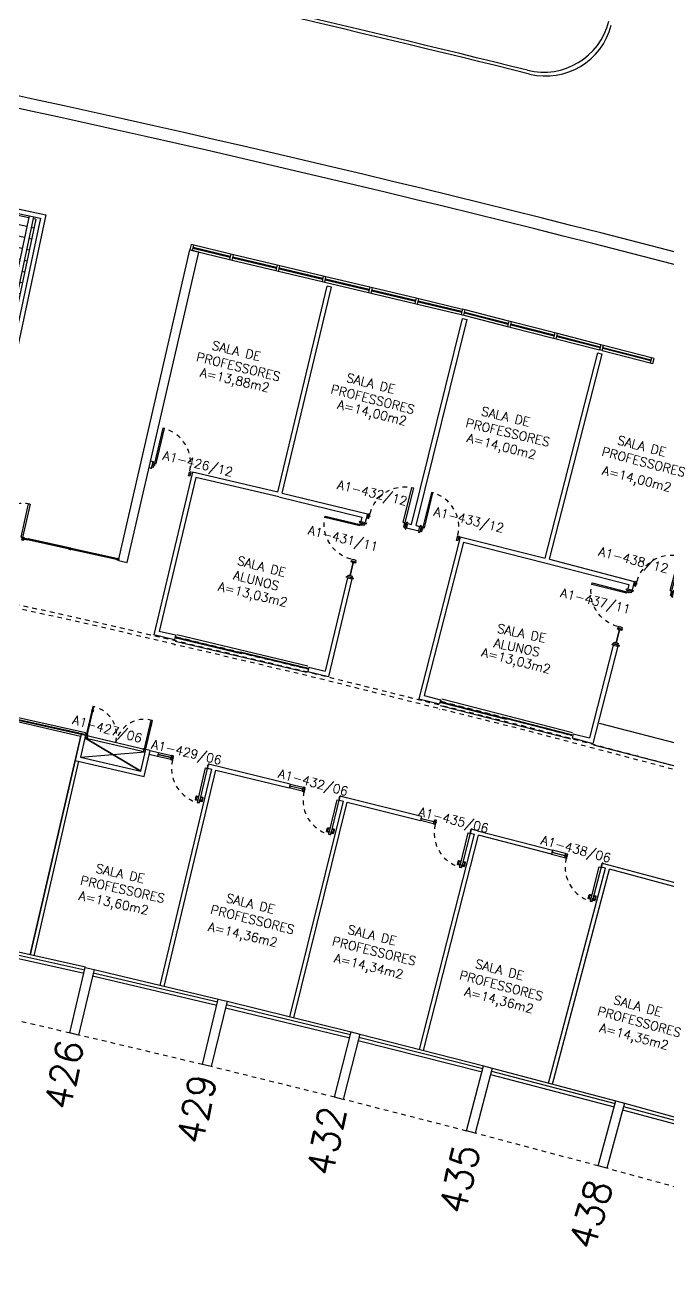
# Model space of a CAD drawing. Extents: x 26 to 324, y 73 to 188.
# Drawn here: x 260.23 to 274.53, y 89.87 to 117.81 of the extents above; entities that cross this region are included whole.
import ezdxf

# ---------------------------------------------------------------- set-up
doc = ezdxf.new("R2010")
doc.units = 0
doc.header["$LTSCALE"] = 0.01
doc.header["$MEASUREMENT"] = 0
doc.linetypes.add('HIDDEN', pattern=[0.375, 0.25, -0.125])
doc.linetypes.add('HIDDEN2', pattern=[0.1875, 0.125, -0.0625])
doc.layers.get('0').update_dxf_attribs({"linetype": 'CONTINUOUS'})
doc.layers.get('DEFPOINTS').update_dxf_attribs({"linetype": 'CONTINUOUS'})
for name, color, linetype in [('AM-FERRAGEM', 1, 'CONTINUOUS'), ('AR-ALV', 2, 'CONTINUOUS'), ('AR-ALV-BXA', 2, 'CONTINUOUS'), ('AR-ALV-VT1', 2, 'CONTINUOUS'), ('AR-COR', 2, 'CONTINUOUS'), ('AR-COR-VT2', 2, 'CONTINUOUS'), ('AR-DIV', 2, 'CONTINUOUS'), ('AR-DIV-VT1', 1, 'CONTINUOUS'), ('AR-ESQ', 2, 'CONTINUOUS'), ('AR-PIS', 1, 'CONTINUOUS'), ('AR-PIS-DSN', 1, 'CONTINUOUS'), ('AR-POR', 1, 'CONTINUOUS'), ('AR-PRJ', 1, 'HIDDEN'), ('AR-PRJ-EDF', 1, 'HIDDEN'), ('AR-SMB', 21, 'CONTINUOUS'), ('AREA', 2, 'CONTINUOUS'), ('BL-ESCADA', 2, 'CONTINUOUS'), ('BL-ESQ-02', 62, 'CONTINUOUS'), ('BL-ESQ-PRJ', 1, 'HIDDEN'), ('BL-POR-01', 2, 'CONTINUOUS'), ('BL-POR-02', 1, 'CONTINUOUS'), ('BL-POR-PRJ', 1, 'HIDDEN'), ('DT-ESQ-01', 71, 'CONTINUOUS'), ('DT-ESQ-CRT', 2, 'CONTINUOUS'), ('DT-ESQ-VT1', 1, 'CONTINUOUS'), ('DT-ESQ-VT2', 2, 'CONTINUOUS'), ('DT-MOB-01', 1, 'CONTINUOUS'), ('ESQ', 1, 'CONTINUOUS'), ('ESTR', 3, 'CONTINUOUS'), ('NOPILAR1', 2, 'CONTINUOUS'), ('PISO', 1, 'CONTINUOUS'), ('PROJ', 1, 'HIDDEN2'), ('TEXTO', 2, 'CONTINUOUS'), ('USO1', 2, 'CONTINUOUS')]:
    doc.layers.add(name, color=color, linetype=linetype)
doc.styles.add('1', font='romans.shx')
doc.styles.add('NOPILAR', font='simplex.shx', dxfattribs={"height": 0.6})
doc.styles.get("Standard").update_dxf_attribs({"font": 'simplex.shx'})
doc.styles.add('UNB-100-1', font='simplex.shx', dxfattribs={"height": 0.2})
doc.dimstyles.new('1-600', dxfattribs={"dimtxt": 1.1, "dimasz": 2.5, "dimexe": 2, "dimexo": 4, "dimgap": 0.2, "dimtad": 1, "dimdec": 0, "dimzin": 4, "dimdsep": 46, "dimlunit": 6, "dimtxsty": '1', "dimblk1": 'NONE', "dimblk2": 'NONE', "dimsah": 1, "dimcen": 0, "dimclrd": 2, "dimclre": 2, "dimclrt": 2, "dimadec": 0, "dimazin": 0, "dimtfac": 1, "dimtdec": 0, "dimtmove": 2, "dimatfit": 3, "dimldrblk": 'NONE', "dimfxl": 0, "dimtolj": 1, "dimtzin": 0, "dimarcsym": 0})

# ---------------------------------------------------------------- blocks, each defined once
blk = doc.blocks.new('ev01-p')
at = {"layer": 'AR-ALV-BXA', "color": 2}
for p, q in [((0, 0.075), (3, 0.075)), ((0, -0.075), (3, -0.075))]:
    blk.add_line(p, q, dxfattribs=at)
at = {"layer": 'BL-ESQ-02'}
for p, q in [((0, 0.021), (0.015, 0.021)), ((3, -0.006), (3, 0.007))]:
    blk.add_line(p, q, dxfattribs=at)
at = {"layer": 'BL-ESQ-02', "color": 2}
for p, q in [((0, 0.007), (0, 0.021)), ((0, 0.007), (0.015, 0.007)), ((0, -0.006), (0, 0.007)), ((0, 0.007), (0.015, 0.007)), ((0, -0.006), (0, 0.007)), ((0.015, 0.007), (0, 0.007)), ((0.014, 0.02), (0.001, 0.02)), ((0.001, 0.02), (0.001, 0.008)), ((0.001, 0.008), (0.014, 0.008)), ((0.014, 0.006), (0.001, 0.006)), ((0.001, 0.006), (0.001, -0.005)), ((0.014, 0.019), (0.014, 0.02)), ((0.015, 0.019), (0.014, 0.019)), ((0.014, 0.008), (0.014, 0.009)), ((0.014, 0.009), (0.015, 0.009)), ((0.014, 0.005), (0.014, 0.006)), ((0.015, 0.005), (0.014, 0.005)), ((0.015, 0.021), (0.015, 0.019)), ((0.015, 0.009), (0.015, 0.007)), ((0.015, 0.007), (0.015, 0.005)), ((3, 0.021), (2.985, 0.021)), ((2.985, 0.021), (2.985, 0.019)), ((2.985, 0.019), (2.986, 0.019)), ((2.986, 0.009), (2.985, 0.009)), ((2.985, 0.009), (2.985, 0.007)), ((3, 0.007), (2.985, 0.007)), ((2.985, 0.007), (3, 0.007)), ((2.986, 0.019), (2.986, 0.02)), ((2.986, 0.02), (2.999, 0.02)), ((2.986, 0.008), (2.986, 0.009)), ((2.999, 0.008), (2.986, 0.008)), ((2.999, 0.02), (2.999, 0.008)), ((3, 0.007), (3, 0.021)), ((0.015, -0.006), (0, -0.006)), ((0.001, -0.005), (0.014, -0.005)), ((0.014, -0.005), (0.014, -0.004)), ((0.014, -0.004), (0.015, -0.004)), ((0.015, -0.004), (0.015, -0.006))]:
    blk.add_line(p, q, dxfattribs=at)
at = {"layer": 'BL-ESQ-02', "color": 1}
for points in [[(1.5, 0.004), (0.005, 0.004), (0.005, -0.004), (1.5, -0.004)], [(1.47, 0.01), (2.995, 0.01), (2.995, 0.018), (1.47, 0.018)]]:
    blk.add_lwpolyline(points, dxfattribs=at)
at = {"layer": 'BL-ESQ-02', "color": 2}
blk.add_lwpolyline([(0.005, -0.164), (0.005, -0.172)], dxfattribs=at)
at = {"layer": 'BL-ESQ-PRJ', "color": 1}
for p, q in [((0, 0.021), (2.985, 0.021)), ((0.015, 0.019), (2.985, 0.019)), ((0.015, 0.009), (2.985, 0.009)), ((0.015, 0.007), (2.985, 0.007))]:
    blk.add_line(p, q, dxfattribs=at)
at = {"layer": 'DT-ESQ-01', "color": 1}
for p, q in [((1.47, 0.018), (1.47, 0.01)), ((1.5, 0.004), (1.5, -0.004))]:
    blk.add_line(p, q, dxfattribs=at)
blk = doc.blocks.new('esc-a-sl')
at = {"layer": 'AR-COR'}
for p, q in [((-2.81, 11.957), (-2.81, 16.2)), ((-2.81, 16.2), (-2.45, 16.2)), ((-2.71, 12.057), (-2.71, 16.1)), ((-2.71, 16.1), (-2.55, 16.1)), ((-2.55, 12.057), (-2.55, 16.1)), ((-2.45, 12.057), (-2.45, 16.2)), ((-0.1, 16.2), (-0.51, 16.2)), ((-0.51, 12.057), (-0.51, 16.2)), ((-0.1, 16.1), (-0.41, 16.1)), ((-0.41, 12.057), (-0.41, 16.1)), ((-0.1, 12.057), (-2.71, 12.057)), ((-0.1, 11.957), (-2.81, 11.957))]:
    blk.add_line(p, q, dxfattribs=at)
at = {"layer": 'AR-PIS-DSN'}
for p, q in [((-2.61, 12.1), (-2.61, 16.05)), ((-2.61, 16.05), (-2.55, 16.05)), ((-2.61, 12.1), (-2.61, 16.05)), ((-2.45, 16.05), (-0.51, 16.05)), ((-0.41, 16.05), (-0.35, 16.05)), ((-0.35, 12.1), (-0.35, 16.05)), ((-2.61, 15.8), (-2.55, 15.8)), ((-2.45, 15.8), (-0.51, 15.8)), ((-2.61, 15.55), (-2.55, 15.55)), ((-2.45, 15.55), (-0.51, 15.55)), ((-0.41, 15.55), (-0.35, 15.55)), ((-2.61, 15.3), (-2.55, 15.3)), ((-2.45, 15.3), (-0.51, 15.3)), ((-0.41, 15.3), (-0.35, 15.3)), ((-2.61, 15.05), (-2.55, 15.05)), ((-2.45, 15.05), (-0.51, 15.05)), ((-0.41, 15.05), (-0.35, 15.05)), ((-2.61, 14.8), (-2.55, 14.8)), ((-2.61, 14.55), (-2.55, 14.55)), ((-2.45, 14.8), (-0.51, 14.8)), ((-2.45, 14.55), (-0.51, 14.55)), ((-0.41, 14.8), (-0.35, 14.8)), ((-0.41, 14.55), (-0.35, 14.55)), ((-2.61, 14.3), (-2.55, 14.3)), ((-2.45, 14.3), (-0.51, 14.3)), ((-0.41, 14.3), (-0.35, 14.3)), ((-2.61, 14.05), (-2.55, 14.05)), ((-2.45, 14.05), (-0.51, 14.05)), ((-0.41, 14.05), (-0.35, 14.05)), ((-2.61, 13.8), (-2.55, 13.8)), ((-2.45, 13.8), (-0.51, 13.8)), ((-0.41, 13.8), (-0.35, 13.8)), ((-2.61, 13.55), (-2.55, 13.55)), ((-2.45, 13.55), (-0.51, 13.55)), ((-0.41, 13.55), (-0.35, 13.55)), ((-2.61, 13.3), (-2.55, 13.3)), ((-2.45, 13.3), (-0.51, 13.3)), ((-0.41, 13.3), (-0.35, 13.3)), ((-2.61, 13.05), (-2.55, 13.05)), ((-2.45, 13.05), (-0.51, 13.05)), ((-0.41, 13.05), (-0.35, 13.05)), ((-2.61, 12.8), (-2.55, 12.8)), ((-2.45, 12.8), (-0.51, 12.8)), ((-0.41, 12.8), (-0.35, 12.8)), ((-2.61, 12.55), (-2.55, 12.55)), ((-2.61, 12.3), (-2.55, 12.3)), ((-2.45, 12.55), (-0.51, 12.55)), ((-2.45, 12.3), (-0.51, 12.3)), ((-0.41, 12.55), (-0.35, 12.55)), ((-0.41, 12.3), (-0.35, 12.3)), ((-2.61, 12.1), (-2.55, 12.1)), ((-2.45, 12.1), (-0.51, 12.1)), ((-0.41, 12.1), (-0.35, 12.1))]:
    blk.add_line(p, q, dxfattribs=at)
blk = doc.blocks.new('pm01-p')
at = {"layer": 'BL-ESQ-02', "color": 2}
for p, q in [((0.01, 0.025), (0.01, 0.125)), ((0.04, 0.125), (0.01, 0.125)), ((0.04, 0.025), (0.01, 0.025)), ((0.04, 0.025), (0.04, 0.125))]:
    blk.add_line(p, q, dxfattribs=at)
for points in [[(0.041, 0.926), (0.041, 0.126), (0.076, 0.126), (0.076, 0.926)], [(0.04, 0.075), (0.04, 0.09), (0.05, 0.09), (0.05, 0.075)], [(0.842, 0.075), (0.842, 0.09), (0.832, 0.09), (0.832, 0.075)], [(0.872, 0.025), (0.842, 0.025), (0.842, 0.125), (0.872, 0.125)]]:
    blk.add_lwpolyline(points, close=True, dxfattribs=at)
at = {"layer": 'BL-ESQ-02', "color": 1}
for points in [[(0, 0.023), (0, 0), (-0.023, 0), (-0.023, 0), (0, 0), (0, 0.023)], [(0, 0.128), (0, 0.15), (-0.023, 0.15), (-0.023, 0.151), (0, 0.151), (0, 0.128)]]:
    blk.add_lwpolyline(points, close=True, dxfattribs=at)
at = {"layer": 'BL-ESQ-02', "color": 2}
blk.add_lwpolyline([(0.01, 0.115), (0, 0.115), (0, 0.035), (0.01, 0.035)], dxfattribs=at)
at = {"layer": 'BL-ESQ-PRJ', "color": 1}
blk.add_arc((0.041, 0.126), 0.801, 1.0013, 87.4949, dxfattribs=at)
at = {"layer": 'DT-ESQ-VT1'}
for points in [[(0.04, 0.125), (0.04, 0.1), (0.041, 0.1), (0.041, 0.125)], [(0.041, 0.126), (0.066, 0.126), (0.066, 0.125), (0.041, 0.125)]]:
    blk.add_lwpolyline(points, close=True, dxfattribs=at)
blk = doc.blocks.new('em01-p')
at = {"layer": 'BL-ESQ-02', "color": 2}
for p, q in [((0.33, 0.003), (0.03, 0.003)), ((0.33, 0.05), (0.33, -0.05)), ((0.36, 0.05), (0.33, 0.05)), ((0.36, 0.05), (0.36, -0.05)), ((0.33, -0.003), (0.03, -0.003)), ((0.36, -0.05), (0.33, -0.05))]:
    blk.add_line(p, q, dxfattribs=at)
for points in [[(0.03, 0.05), (0, 0.05), (0, -0.05), (0.03, -0.05)], [(0.03, 0.003), (0.03, 0.018), (0.04, 0.018), (0.04, 0.003)], [(0.33, 0.003), (0.33, 0.018), (0.32, 0.018), (0.32, 0.003)], [(0.03, -0.003), (0.03, -0.018), (0.04, -0.018), (0.04, -0.003)], [(0.33, -0.003), (0.33, -0.018), (0.32, -0.018), (0.32, -0.003)]]:
    blk.add_lwpolyline(points, close=True, dxfattribs=at)
blk.add_lwpolyline([(0.36, -0.04), (0.37, -0.04), (0.37, 0.04), (0.36, 0.04)], dxfattribs=at)
at = {"layer": 'BL-ESQ-02', "color": 1}
for points in [[(0.37, 0.052), (0.37, 0.075), (0.392, 0.075), (0.392, 0.075), (0.369, 0.075), (0.369, 0.052)], [(0.37, -0.053), (0.37, -0.075), (0.392, -0.075), (0.392, -0.076), (0.369, -0.076), (0.369, -0.053)]]:
    blk.add_lwpolyline(points, close=True, dxfattribs=at)
blk = doc.blocks.new('conj pm01-p')
at = {"rotation": 180}
for name, p in [('em01-p', (-0.872, 0)), ('pm01-p', (0, 0.075))]:
    blk.add_blockref(name, p, dxfattribs=at)
blk = doc.blocks.new('perfil esquadria-716-ch16')
at = {"layer": 'DT-ESQ-CRT'}
blk.add_lwpolyline([(0.0485, 0.0015), (0.0025, 0.0015, -0.4142136), (0.0015, 0.0025), (0.0015, 0.0125), (0, 0.0125), (0, 0.002, 0.4142136), (0.002, 0), (0.0485, 0, 1), (0.0485, 0.003), (0.036, 0.003, -0.4142136), (0.035, 0.004), (0.035, 0.023, 0.4142136), (0.033, 0.025), (0.002, 0.025, 0.4142136), (0, 0.023), (0, 0.0135), (0.0015, 0.0135), (0.0015, 0.0225, -0.4142136), (0.0025, 0.0235), (0.0325, 0.0235, -0.4142136), (0.0335, 0.0225), (0.0335, 0.0035, 0.4142136), (0.0355, 0.0015)], format="xyb", dxfattribs=at)
blk = doc.blocks.new('perfil cantoneira dobrada-200-ch16')
at = {"layer": 'DT-ESQ-CRT'}
blk.add_lwpolyline([(0, 0.001), (0, 0.015, 0.439365), (-0.001, 0.016, 0.439365), (-0.002, 0.015), (-0.002, 0.002, -0.414214), (-0.002, 0.002), (-0.015, 0.002, 0.439365), (-0.016, 0.001, 0.439365), (-0.015, 0), (-0.002, 0, 0.414214)], format="xyb", close=True, dxfattribs=at)
blk = doc.blocks.new('baguete-1-2')
at = {"layer": 'DT-ESQ-CRT'}
blk.add_lwpolyline([(0.00635, 0), (0.00635, 0.0115, 0.41421356), (0.00515, 0.0127), (-0.00515, 0.0127, 0.41421356), (-0.00635, 0.0115), (-0.00635, 0), (-0.00515, 0), (-0.00515, 0.0109, -0.41421356), (-0.00455, 0.0115), (0.00455, 0.0115, -0.41421356), (0.00515, 0.0109), (0.00515, 0)], format="xyb", close=True, dxfattribs=at)
blk = doc.blocks.new('perfil esquadria-737-ch16')
at = {"layer": 'DT-ESQ-CRT'}
for p in [(-0.023, 0.001), (0.011, 0.001)]:
    blk.add_line(p, (-0.01, 0.001), dxfattribs=at)
for points in [[(0.023, 0.001), (0.011, 0.001, -0.939472), (0.011, 0.003), (0.023, 0.003, -1), (0.023, 0), (-0.023, 0, -1), (-0.023, 0.003), (-0.012, 0.003, 0.414214), (-0.01, 0.005), (-0.01, 0.023, -0.414214), (-0.008, 0.025), (0.008, 0.025, -0.414214), (0.01, 0.023), (0.01, 0.002)], [(-0.01, 0.001, 0.372054), (-0.008, 0.003), (-0.008, 0.022, -0.414214), (-0.007, 0.023), (0.007, 0.023, -0.414214), (0.008, 0.022), (0.008, 0.002, 0.946822), (0.01, 0.002)]]:
    blk.add_lwpolyline(points, format="xyb", dxfattribs=at)
blk = doc.blocks.new("cantoneira-1 1-2''")
at = {"layer": 'DT-ESQ-CRT'}
blk.add_lwpolyline([(0.002, 0.0381), (0, 0.0381), (0, 0.002, 0.4142136), (0.002, 0), (0.0381, 0), (0.0381, 0.002), (0.003, 0.002, -0.4142136), (0.002, 0.003)], format="xyb", close=True, dxfattribs=at)
blk = doc.blocks.new('tubo industrial 30x50-ch16')
at = {"layer": 'DT-ESQ-CRT'}
blk.add_lwpolyline([(0.0015, 0.0475, -0.4142136), (0.0025, 0.0485), (0.0275, 0.0485, -0.4142136), (0.0285, 0.0475), (0.0285, 0.0205), (0.03, 0.0205), (0.03, 0.048, 0.4142136), (0.028, 0.05), (0.002, 0.05, 0.4142136), (0, 0.048), (0, 0.002, 0.4142136), (0.002, 0), (0.028, 0, 0.4142136), (0.03, 0.002), (0.03, 0.0195), (0.0285, 0.0195), (0.0285, 0.0025, -0.4142136), (0.0275, 0.0015), (0.0025, 0.0015, -0.4142136), (0.0015, 0.0025)], format="xyb", close=True, dxfattribs=at)
blk = doc.blocks.new('ef05a-p')
at = {"layer": 'BL-ESQ-02'}
for points in [[(2.193, 0.777), (2.193, 0.013), (2.228, 0.013), (2.228, 0.777)], [(3.722, 0.777), (3.722, 0.013), (3.687, 0.013), (3.687, 0.777)]]:
    blk.add_lwpolyline(points, close=True, dxfattribs=at)
at = {"layer": 'BL-ESQ-PRJ'}
for centre, start, end in [((2.193, 0.012), 0, 89.9258), ((3.722, 0.012), 90.0742, 180)]:
    blk.add_arc(centre, 0.765, start, end, dxfattribs=at)
at = {"layer": 'DT-ESQ-CRT'}
for points in [[(2.162, -0.037), (2.16, -0.037), (2.16, 0.01, 0.414214), (2.159, 0.011), (2.146, 0.011), (2.146, 0.013), (2.16, 0.013, -0.414214), (2.162, 0.011)], [(3.753, -0.037), (3.755, -0.037), (3.755, 0.01, -0.414214), (3.756, 0.011), (3.769, 0.011), (3.769, 0.013), (3.755, 0.013, 0.414214), (3.753, 0.011)]]:
    blk.add_lwpolyline(points, format="xyb", close=True, dxfattribs=at)
at = {"layer": 'DT-ESQ-VT1'}
for p, q in [((0.05, 0.013), (1.078, 0.013)), ((2.087, 0.013), (1.036, 0.013)), ((1.065, 0.013), (1.084, 0.013)), ((1.161, 0.013), (1.131, 0.013)), ((2.146, 0.013), (2.087, 0.013)), ((3.769, 0.013), (3.85, 0.013)), ((4.784, 0.013), (3.85, 0.013)), ((4.777, 0.013), (4.784, 0.013)), ((5.865, 0.013), (4.831, 0.013)), ((0.048, -0.012), (1.086, -0.012)), ((2.087, -0.012), (1.129, -0.012)), ((1.161, -0.012), (1.129, -0.012)), ((2.149, -0.012), (2.087, -0.012)), ((3.766, -0.012), (3.85, -0.012)), ((4.797, -0.012), (3.772, -0.012)), ((4.777, -0.012), (4.786, -0.012)), ((5.867, -0.012), (4.829, -0.012))]:
    blk.add_line(p, q, dxfattribs=at)
for points in [[(2.192, 0.012), (2.192, -0.02), (2.193, -0.02), (2.193, 0.012)], [(2.193, 0.013), (2.224, 0.013), (2.224, 0.012), (2.193, 0.012)], [(3.722, 0.013), (3.691, 0.013), (3.691, 0.012), (3.722, 0.012)], [(3.723, 0.012), (3.723, -0.02), (3.722, -0.02), (3.722, 0.012)]]:
    blk.add_lwpolyline(points, close=True, dxfattribs=at)
at = {"layer": 'DT-ESQ-VT2'}
for points in [[(1.089, 0.002), (0.039, 0.002), (0.039, 0.008), (1.036, 0.008)], [(1.096, 0.008), (1.036, 0.008)], [(1.036, 0.002), (1.096, 0.002)], [(1.065, 0.008), (1.096, 0.008), (1.096, 0.002), (1.042, 0.002)], [(2.087, 0.008), (1.119, 0.008)], [(1.161, 0.008), (1.119, 0.008)], [(1.119, 0.008), (1.119, 0.002), (1.161, 0.002)], [(1.119, 0.002), (2.087, 0.002)], [(2.087, 0.002), (2.153, 0.002), (2.153, 0.008), (2.087, 0.008)], [(3.85, 0.002), (3.762, 0.002), (3.762, 0.008), (3.85, 0.008)], [(3.762, 0.008), (3.957, 0.008)], [(3.85, 0.002), (4.796, 0.002)], [(4.796, 0.008), (3.957, 0.008)], [(4.777, 0.008), (4.796, 0.008), (4.796, 0.002), (4.777, 0.002)], [(5.876, 0.008), (4.819, 0.008)], [(4.851, 0.008), (4.819, 0.008), (4.819, 0.002), (4.851, 0.002)], [(4.819, 0.002), (5.876, 0.002)], [(5.852, 0.002), (5.876, 0.002), (5.876, 0.008), (5.852, 0.008)]]:
    blk.add_lwpolyline(points, dxfattribs=at)
at = {"xscale": -1}
for name, p, rotation in [("cantoneira-1 1-2''", (0, 0.015), 180), ('perfil esquadria-716-ch16', (0.002, 0.013), 180), ('perfil esquadria-737-ch16', (1.107, 0.013), 180), ('baguete-1-2', (1.098, -0.006), 90), ('baguete-1-2', (2.16, -0.006), 90), ('tubo industrial 30x50-ch16', (2.162, 0.013), 180), ('tubo industrial 30x50-ch16', (3.723, 0.013), 180), ('perfil esquadria-737-ch16', (4.807, 0.013), 180), ('baguete-1-2', (4.797, -0.006), 90), ('baguete-1-2', (5.878, -0.006), 90)]:
    blk.add_blockref(name, p, dxfattribs=dict(at, rotation=rotation))
for name, p, rotation in [('baguete-1-2', (0.037, -0.006), 270), ('baguete-1-2', (1.118, -0.006), 270), ('baguete-1-2', (3.755, -0.006), 270), ('baguete-1-2', (4.817, -0.006), 270), ('perfil esquadria-716-ch16', (5.913, 0.013), 180), ("cantoneira-1 1-2''", (5.915, 0.015), 180)]:
    blk.add_blockref(name, p, dxfattribs=dict(rotation=rotation))
blk.add_blockref('perfil cantoneira dobrada-200-ch16', (2.192, -0.037), dxfattribs=at)
blk.add_blockref('perfil cantoneira dobrada-200-ch16', (3.723, -0.037))
blk = doc.blocks.new('escada01-planta')
for p, q in [((0.1, 0.1), (0.1, 0.103)), ((0.106, 0.1), (0.1, 0.1)), ((2.9, 0.1), (2.894, 0.1)), ((2.9, 0.103), (2.9, 0.1))]:
    blk.add_line(p, q)
at = {"layer": 'AR-COR-VT2'}
for p, q in [((-1.517, 4.349), (-1.517, 4.41)), ((-1.517, 4.41), (0.07, 4.41)), ((-1.476, 4.37), (0.03, 4.37)), ((-1.476, 4.349), (-1.476, 4.37)), ((0.03, 4.37), (0.03, 0.03)), ((0.07, 4.41), (0.07, 0.07)), ((1.33, 1.43), (1.33, 4.41)), ((1.33, 4.41), (4.558, 4.41)), ((1.37, 1.47), (1.37, 4.37)), ((1.37, 4.37), (4.517, 4.37)), ((1.63, 4.218), (1.63, 1.47)), ((1.67, 4.218), (1.67, 1.43)), ((2.93, 4.218), (2.93, 1.859)), ((2.97, 4.218), (2.97, 1.859)), ((4.517, 4.349), (4.517, 4.37)), ((4.558, 4.348), (4.558, 4.41)), ((2.93, 1.859), (2.93, 0.07)), ((2.97, 1.859), (2.97, 0.03)), ((1.33, 1.43), (1.67, 1.43)), ((1.37, 1.47), (1.63, 1.47)), ((2.97, 0.03), (0.03, 0.03)), ((0.07, 0.07), (2.93, 0.07))]:
    blk.add_line(p, q, dxfattribs=at)
for centre, start, end in [((1.65, 4.218), 359.5253, 179.5252), ((2.95, 4.218), 0.4748, 180.4747)]:
    blk.add_arc(centre, 0.02, start, end, dxfattribs=at)
at = {"layer": 'AR-PIS'}
blk.add_line((1.4, 4.349), (4.468, 4.349), dxfattribs=at)
at = {"layer": 'AR-PIS-DSN', "ltscale": 0.2}
for p, q in [((0, 4.349), (-1.476, 4.349)), ((0, 1.5), (0, 4.349)), ((0, 4.349), (0.03, 4.349)), ((0.07, 4.349), (0.1, 4.349)), ((1.3, 4.349), (0.1, 4.349)), ((0.1, 4.349), (0.1, 1.5)), ((1.3, 4.349), (1.33, 4.349)), ((1.3, 4.349), (1.3, 1.5)), ((1.37, 4.349), (1.4, 4.349)), ((1.4, 4.349), (1.4, 1.5)), ((0.03, 4.156), (0, 4.156)), ((0.1, 4.156), (0.07, 4.156)), ((1.3, 4.065), (0.1, 4.065)), ((1.33, 4.156), (1.3, 4.156)), ((1.4, 4.156), (1.37, 4.156)), ((1.6, 4.115), (1.63, 4.115)), ((1.6, 4.115), (1.6, 1.5)), ((1.67, 4.115), (1.7, 4.115)), ((1.7, 4.115), (1.7, 1.785)), ((2.9, 4.065), (1.7, 4.065)), ((2.9, 4.115), (2.93, 4.115)), ((2.9, 1.785), (2.9, 4.115)), ((2.97, 4.115), (3, 4.115)), ((3, 1.785), (3, 4.115)), ((1.3, 3.78), (0.1, 3.78)), ((2.9, 3.78), (1.7, 3.78)), ((1.3, 3.495), (0.1, 3.495)), ((2.9, 3.495), (1.7, 3.495)), ((1.3, 3.21), (0.1, 3.21)), ((2.9, 3.21), (1.7, 3.21)), ((1.3, 2.925), (0.1, 2.925)), ((2.9, 2.925), (1.7, 2.925)), ((1.3, 2.64), (0.1, 2.64)), ((2.9, 2.64), (1.7, 2.64)), ((1.3, 2.355), (0.1, 2.355)), ((2.9, 2.355), (1.7, 2.355)), ((1.3, 2.07), (0.1, 2.07)), ((2.9, 2.07), (1.7, 2.07)), ((1.3, 1.785), (0.1, 1.785)), ((1.6, 1.785), (1.63, 1.785)), ((1.67, 1.785), (1.7, 1.785)), ((2.9, 1.785), (1.7, 1.785)), ((2.9, 1.785), (2.93, 1.785)), ((2.97, 1.785), (3, 1.785)), ((3, 1.785), (3, 0)), ((0, 0), (0, 1.5)), ((0, 1.5), (0.03, 1.5)), ((0.07, 1.5), (0.1, 1.5)), ((1.3, 1.5), (1.33, 1.5)), ((1.37, 1.5), (1.4, 1.5)), ((1.4, 1.5), (1.6, 1.5)), ((3, 0), (0, 0))]:
    blk.add_line(p, q, dxfattribs=at)
blk = doc.blocks.new('DOBRADIÇA')
at = {"layer": 'AM-FERRAGEM', "linetype": 'Continuous'}
for p, q in [((-0.029, 0), (-0.005, 0.013)), ((-0.021, -0.002), (-0.005, 0.007)), ((-0.021, -0.017), (-0.021, -0.004)), ((0, -0.08), (0, -0.029))]:
    blk.add_line(p, q, dxfattribs=at)
at = {"layer": 'AM-FERRAGEM'}
for p, q in [((-0.005, 0.05), (-0.005, 0.005)), ((0, 0.05), (-0.005, 0.05)), ((0, 0.005), (-0.005, 0.005)), ((-0.031, -0.003), (-0.029, -0.025)), ((-0.029, -0.025), (-0.021, -0.03)), ((-0.021, -0.017), (-0.004, -0.024)), ((-0.017, -0.034), (-0.008, -0.075)), ((0, -0.08), (-0.003, -0.08))]:
    blk.add_line(p, q, dxfattribs=at)
at = {"layer": 'AM-FERRAGEM', "linetype": 'Continuous'}
blk.add_circle((-0.026, -0.004), 0.002, dxfattribs=at)
for centre, radius, end in [((-0.026, -0.004), 0.005, 172), ((-0.026, -0.004), 0.002, 172), ((-0.005, -0.029), 0.005, 76)]:
    blk.add_arc(centre, radius, 0, end, dxfattribs=at)
at = {"layer": 'AM-FERRAGEM'}
for centre, start, end in [((-0.022, -0.034), 2.8624, 76), ((-0.003, -0.075), 182.8624, 270)]:
    blk.add_arc(centre, 0.005, start, end, dxfattribs=at)
blk = doc.blocks.new('ar 01-aberto-p')
at = {"layer": 'AR-SMB'}
for p, q in [((0.005, 0.435), (1.385, -0.005)), ((1.385, 0.435), (0.005, -0.005))]:
    blk.add_line(p, q, dxfattribs=at)
at = {"layer": 'BL-POR-01'}
for p, q in [((1.385, -0.005), (0.005, -0.005)), ((1.385, -0.065), (0.005, -0.065))]:
    blk.add_line(p, q, dxfattribs=at)
for points in [[(0.019, -0.725), (0.019, -0.07), (0.04, -0.07), (0.04, -0.725), (0.019, -0.725)], [(1.371, -0.725), (1.371, -0.07), (1.35, -0.07), (1.35, -0.725), (1.371, -0.725)]]:
    blk.add_lwpolyline(points, dxfattribs=at)
at = {"layer": 'BL-POR-PRJ'}
for centre, start, end in [((0.04, -0.07), 268.1627, 0.4374), ((1.35, -0.07), 179.5626, 271.8373)]:
    blk.add_arc(centre, 0.655, start, end, dxfattribs=at)
at = {"layer": 'DT-MOB-01'}
for points in [[(0.019, -0.589), (0.013, -0.589)], [(0.013, -0.641), (0.013, -0.589)], [(0.019, -0.641), (0.013, -0.641)], [(0.04, -0.589), (0.046, -0.589)], [(0.04, -0.641), (0.046, -0.641)], [(0.046, -0.641), (0.046, -0.589)], [(1.35, -0.599), (1.344, -0.599)], [(1.344, -0.651), (1.344, -0.599)], [(1.35, -0.651), (1.344, -0.651)], [(1.371, -0.599), (1.377, -0.599)], [(1.371, -0.651), (1.377, -0.651)], [(1.377, -0.651), (1.377, -0.599)]]:
    blk.add_lwpolyline(points, dxfattribs=at)
at = {"linetype": 'Continuous', "yscale": 0.7199999999999989, "zscale": 0.7200000000000001, "rotation": 180}
for p, xscale in [((0.04, -0.065), 0.7199999999999989), ((1.35, -0.065), -0.7199999999999989)]:
    blk.add_blockref('DOBRADIÇA', p, dxfattribs=dict(at, xscale=xscale))
blk = doc.blocks.new('pm80-dry-p')
at = {"layer": 'BL-POR-01'}
blk.add_lwpolyline([(0.044, 0.84), (0.044, 0.05), (0.004, 0.05), (0.004, 0.84)], close=True, dxfattribs=at)
at = {"layer": 'BL-POR-02'}
for p, q in [((0, 0.047), (-0.018, 0.047)), ((-0.018, 0.047), (-0.018, 0.046)), ((-0.018, 0.046), (0, 0.046)), ((0.001, 0.045), (0.001, 0)), ((0.002, 0), (0.002, 0.045)), ((0.803, 0), (0.803, 0.045)), ((0.804, 0.045), (0.804, 0)), ((0.805, 0.047), (0.823, 0.047)), ((0.823, 0.046), (0.805, 0.046)), ((0.823, 0.047), (0.823, 0.046)), ((-0.018, -0.046), (-0.018, -0.047)), ((0, -0.046), (-0.018, -0.046)), ((-0.018, -0.047), (0, -0.047)), ((0.001, -0.005), (0.001, -0.045)), ((0.002, -0.045), (0.002, -0.005)), ((0.003, -0.001), (0.016, -0.001)), ((0.003, -0.002), (0.016, -0.002)), ((0.003, -0.004), (0.016, -0.004)), ((0.802, -0.001), (0.789, -0.001)), ((0.802, -0.002), (0.789, -0.002)), ((0.802, -0.004), (0.789, -0.004)), ((0.803, -0.045), (0.803, -0.005)), ((0.804, -0.005), (0.804, -0.045)), ((0.805, -0.046), (0.823, -0.046)), ((0.823, -0.047), (0.805, -0.047)), ((0.823, -0.046), (0.823, -0.047))]:
    blk.add_line(p, q, dxfattribs=at)
for points in [[(-0.003, 0.799), (-0.047, 0.799, 0.414214), (-0.056, 0.79), (-0.056, 0.71, 0.414214), (-0.047, 0.701), (-0.018, 0.701), (-0.018, 0.719), (-0.038, 0.719), (-0.038, 0.781), (-0.003, 0.781)], [(0.051, 0.799), (0.095, 0.799, -0.414214), (0.104, 0.79), (0.104, 0.71, -0.414214), (0.095, 0.701), (0.066, 0.701), (0.066, 0.719), (0.086, 0.719), (0.086, 0.781), (0.051, 0.781)]]:
    blk.add_lwpolyline(points, format="xyb", dxfattribs=at)
for points in [[(0.004, 0.816), (0.004, 0.764), (-0.003, 0.764), (-0.003, 0.816)], [(0.044, 0.816), (0.044, 0.764), (0.051, 0.764), (0.051, 0.816)]]:
    blk.add_lwpolyline(points, close=True, dxfattribs=at)
for centre, radius, start, end in [((0, 0.045), 0.00225, 0, 90), ((0, 0.045), 0.00075, 0, 90), ((0.805, 0.045), 0.00225, 90, 180), ((0.805, 0.045), 0.00075, 90, 180), ((0, -0.045), 0.00225, 270, 0), ((0, -0.045), 0.00075, 270, 0), ((0.003, 0), 0.00225, 180, 270), ((0.003, -0.005), 0.00225, 90, 180), ((0.003, 0), 0.00075, 180, 270), ((0.003, -0.005), 0.00075, 90, 180), ((0.016, -0.002), 0.0015, 270, 90), ((0.789, -0.002), 0.0015, 90, 270), ((0.802, 0), 0.00075, 270, 0), ((0.802, 0), 0.00225, 270, 0), ((0.802, -0.005), 0.00225, 0, 90), ((0.802, -0.005), 0.00075, 0, 90), ((0.805, -0.045), 0.00225, 180, 270), ((0.805, -0.045), 0.00075, 180, 270)]:
    blk.add_arc(centre, radius, start, end, dxfattribs=at)
at = {"layer": 'BL-POR-PRJ'}
blk.add_arc((0.012, 0.05), 0.79, 359.9833, 90.5939, dxfattribs=at)
blk = doc.blocks.new('porta-visor')
at = {"layer": 'AR-DIV'}
for p, q in [((0, -0.045), (0, 0.045)), ((0.843, 0.045), (0.805, 0.045)), ((0.805, -0.045), (0.805, 0.045)), ((0.843, -0.045), (0.805, -0.045))]:
    blk.add_line(p, q, dxfattribs=at)
for points in [[(0.843, 0.045), (0.843, -0.045)], [(1.143, 0.045), (1.143, -0.045)]]:
    blk.add_lwpolyline(points, dxfattribs=at)
at = {"layer": 'DT-ESQ-VT1'}
for points in [[(0.864, -0.004), (0.864, -0.005), (0.843, -0.005), (0.843, 0.003), (0.843, 0.005), (0.864, 0.005), (0.864, 0.004), (0.844, 0.004), (0.844, 0.003), (0.844, -0.003), (0.844, -0.004)], [(1.122, -0.004), (1.122, -0.005), (1.143, -0.005), (1.143, 0.003), (1.143, 0.005), (1.122, 0.005), (1.122, 0.004), (1.142, 0.004), (1.142, 0.003), (1.142, -0.003), (1.142, -0.004)]]:
    blk.add_lwpolyline(points, close=True, dxfattribs=at)
for points in [[(0.844, 0.003), (0.844, -0.003)], [(1.142, 0.003), (1.142, -0.003)]]:
    blk.add_lwpolyline(points, dxfattribs=at)
at = {"layer": 'DT-ESQ-VT1', "color": 2}
blk.add_lwpolyline([(0.846, -0.003), (1.14, -0.003), (1.14, 0.003), (0.846, 0.003)], close=True, dxfattribs=at)
at = {"xscale": -1, "rotation": 180.0000000026153}
blk.add_blockref('pm80-dry-p', (0, 0), dxfattribs=at)
blk = doc.blocks.new('PILAR-SLC')
blk.add_lwpolyline([(0.197, -72.501), (0.197, -74.001), (-0.003, -74.001), (-0.003, -72.501)], close=True)
blk = doc.blocks.new('*D89')
at = {"layer": 'DEFPOINTS', "color": 0}
for p in [(207.669, 105.151), (207.554, 103.655), (285.467, 90.387), (258.141, 89.419), (285.026, 88.953)]:
    blk.add_point(p, dxfattribs=at)
at = {"layer": 'USO1', "color": 2, "lineweight": -2}
for p, q in [((207.247, 99.667), (206.902, 95.18)), ((283.851, 85.13), (282.529, 80.828))]:
    blk.add_line(p, q, dxfattribs=at)
blk.add_arc((180.143, -252.249), 350.458, 72.913, 85.59592, dxfattribs=at)
at = {"layer": 'USO1', "color": 2, "insert": (245.625, 92.801), "char_height": 1.1, "attachment_point": 5, "rotation": 349.2545, "style": '1'}
blk.add_mtext('\\A1;Matemática', dxfattribs=at)
blk = doc.blocks.new('_NONE')
at = {"color": 0, "linetype": 'ByBlock'}
blk.add_circle((0, 0), 0.25, dxfattribs=at)

msp = doc.modelspace()

# ---------------------------------------------------------------- linework, layer by layer
at = {"layer": 'AR-ALV'}
for p, q in [((262.306, 105.886), (263.895, 112.802)), ((262.501, 105.841), (264.09, 112.755)), ((264.09, 112.755), (263.896, 112.803)), ((264.09, 112.755), (263.896, 112.803)), ((265.852, 107.41), (266.946, 111.996)), ((265.949, 107.387), (267.044, 111.973)), ((267.044, 111.973), (266.946, 111.996)), ((268.83, 106.687), (269.965, 111.277)), ((268.927, 106.663), (270.062, 111.252)), ((269.965, 111.277), (270.062, 111.252)), ((271.801, 105.939), (272.972, 110.507)), ((271.898, 105.914), (273.069, 110.482)), ((272.972, 110.507), (273.069, 110.482)), ((263.041, 107.94), (262.986, 107.953)), ((263.076, 108.086), (263.02, 108.099)), ((263.041, 107.94), (263.076, 108.086)), ((263.953, 107.855), (263.088, 104.232)), ((265.852, 107.41), (263.953, 107.855)), ((264.027, 107.735), (263.209, 104.306)), ((265.877, 107.301), (264.027, 107.735)), ((265.877, 107.301), (267.724, 106.853)), ((265.949, 107.387), (267.844, 106.926)), ((267.724, 106.853), (267.7, 106.755)), ((267.7, 106.755), (267.797, 106.732)), ((267.844, 106.926), (267.797, 106.732)), ((268.718, 106.612), (268.742, 106.709)), ((268.718, 106.612), (268.99, 106.544)), ((268.742, 106.709), (268.83, 106.687)), ((268.927, 106.663), (269.014, 106.641)), ((268.99, 106.544), (269.014, 106.641)), ((269.855, 106.197), (268.986, 102.807)), ((269.983, 106.294), (269.108, 102.879)), ((269.91, 106.415), (269.855, 106.197)), ((269.91, 106.415), (271.801, 105.939)), ((269.983, 106.294), (271.825, 105.83)), ((271.898, 105.914), (273.785, 105.422)), ((262.306, 105.886), (262.501, 105.841)), ((271.825, 105.83), (273.664, 105.351)), ((267.4, 105.498), (266.905, 103.424)), ((267.498, 105.475), (266.979, 103.303)), ((267.376, 105.504), (267.376, 105.504)), ((267.4, 105.498), (267.498, 105.475)), ((273.664, 105.351), (273.639, 105.254)), ((273.785, 105.422), (273.736, 105.228)), ((273.639, 105.254), (273.736, 105.228)), ((273.76, 105.222), (273.76, 105.222)), ((263.064, 104.237), (263.064, 104.237)), ((263.064, 104.237), (263.064, 104.237)), ((263.551, 104.123), (263.088, 104.232)), ((263.551, 104.123), (263.088, 104.232)), ((263.574, 104.221), (263.209, 104.306)), ((263.574, 104.221), (263.209, 104.306)), ((263.574, 104.221), (263.551, 104.123)), ((263.574, 104.221), (263.551, 104.123)), ((263.083, 104.207), (263.083, 104.207)), ((263.083, 104.207), (263.083, 104.207)), ((273.318, 104.002), (272.789, 101.936)), ((273.415, 103.977), (272.861, 101.814)), ((273.318, 104.002), (273.415, 103.977)), ((266.516, 103.518), (266.517, 103.518)), ((266.541, 103.512), (266.518, 103.415)), ((266.518, 103.415), (266.979, 103.303)), ((266.541, 103.512), (266.905, 103.424)), ((266.547, 103.537), (266.547, 103.537)), ((269.108, 102.879), (269.471, 102.787)), ((268.986, 102.807), (269.446, 102.691)), ((269.471, 102.787), (269.446, 102.691)), ((272.426, 102.03), (272.401, 101.934)), ((272.426, 102.03), (272.789, 101.936)), ((272.401, 101.934), (272.861, 101.814))]:
    msp.add_line(p, q, dxfattribs=at)
at = {"layer": 'AR-ALV-VT1'}
for points in [[(290.763, 108.195, 0.05916), (205.127, 123.861), (196.204, 124.344), (189.809, 124.557)], [(290.557, 107.975, 0.058865), (205.087, 123.613), (196.195, 124.094)]]:
    msp.add_lwpolyline(points, format="xyb", dxfattribs=at)
at = {"layer": 'AR-DIV'}
for p, q in [((270.919, 102.294), (270.919, 102.294)), ((270.919, 102.294), (270.919, 102.294)), ((261.477, 102.018), (261.572, 101.996)), ((261.477, 102.018), (261.572, 101.996)), ((260.342, 97.103), (261.341, 101.436)), ((263.011, 101.659), (262.916, 101.681)), ((263.011, 101.659), (262.916, 101.681)), ((263.174, 101.523), (262.989, 101.566)), ((263.01, 101.654), (263.195, 101.61)), ((263.524, 101.533), (263.487, 101.542)), ((260.43, 97.082), (261.426, 101.416)), ((263.235, 96.425), (264.384, 101.239)), ((263.323, 96.404), (264.472, 101.219)), ((264.287, 101.262), (264.308, 101.351)), ((264.287, 101.262), (264.384, 101.239)), ((266.125, 100.909), (264.308, 101.351)), ((264.472, 101.219), (266.104, 100.822)), ((266.453, 100.83), (266.416, 100.838)), ((267.214, 100.552), (267.235, 100.64)), ((267.376, 100.605), (267.235, 100.64)), ((269.049, 100.184), (267.376, 100.605)), ((266.122, 95.724), (267.311, 100.528)), ((266.209, 95.702), (267.398, 100.507)), ((267.214, 100.552), (267.311, 100.528)), ((267.398, 100.507), (269.027, 100.097)), ((269.003, 94.999), (270.232, 99.793)), ((269.09, 94.977), (270.319, 99.771)), ((270.135, 99.818), (270.157, 99.905)), ((270.135, 99.818), (270.232, 99.793)), ((270.298, 99.87), (270.157, 99.905)), ((270.298, 99.87), (271.967, 99.434)), ((271.944, 99.347), (270.319, 99.771)), ((272.271, 99.262), (272.235, 99.272)), ((272.257, 99.359), (272.294, 99.349)), ((271.878, 94.25), (273.146, 99.034)), ((271.965, 94.227), (273.233, 99.011)), ((273.05, 99.059), (273.073, 99.146)), ((273.146, 99.034), (273.05, 99.059)), ((273.073, 99.146), (273.213, 99.11)), ((273.213, 99.11), (274.879, 98.661)), ((274.855, 98.574), (273.233, 99.011))]:
    msp.add_line(p, q, dxfattribs=at)
for points in [[(261.477, 102.018), (261.341, 101.436), (262.874, 101.077), (263.011, 101.659)], [(261.477, 102.018), (261.341, 101.436), (262.874, 101.077), (263.011, 101.659)], [(261.572, 101.996), (261.458, 101.509), (262.802, 101.194), (262.916, 101.681)], [(261.572, 101.996), (261.458, 101.509), (262.802, 101.194), (262.916, 101.681)]]:
    msp.add_lwpolyline(points, dxfattribs=at)
at = {"layer": 'AR-DIV-VT1'}
for p, q in [((263.467, 101.454), (263.174, 101.523)), ((263.195, 101.61), (263.487, 101.542)), ((266.125, 100.909), (266.416, 100.839)), ((266.395, 100.751), (266.104, 100.822)), ((269.318, 100.024), (269.027, 100.097)), ((271.944, 99.347), (272.235, 99.272)), ((272.257, 99.359), (271.967, 99.434))]:
    msp.add_line(p, q, dxfattribs=at)
at = {"layer": 'AR-ESQ', "color": 2}
for p, q in [((263.924, 112.919), (263.896, 112.803)), ((263.982, 112.905), (263.924, 112.919)), ((263.955, 112.788), (263.982, 112.905)), ((263.967, 112.841), (264.791, 112.642)), ((264.793, 112.654), (263.97, 112.852)), ((264.806, 112.707), (264.778, 112.591)), ((264.864, 112.693), (264.806, 112.707)), ((264.837, 112.576), (264.864, 112.693)), ((264.849, 112.629), (265.821, 112.397)), ((265.824, 112.409), (264.852, 112.64)), ((264.778, 112.59), (264.837, 112.576)), ((265.836, 112.461), (265.808, 112.345)), ((265.808, 112.345), (265.867, 112.331)), ((265.894, 112.447), (265.836, 112.461)), ((265.867, 112.331), (265.894, 112.447)), ((265.879, 112.383), (266.849, 112.152)), ((266.852, 112.164), (265.882, 112.395)), ((266.836, 112.1), (266.895, 112.086)), ((266.864, 112.216), (266.837, 112.101)), ((266.923, 112.203), (266.864, 112.216)), ((266.895, 112.086), (266.923, 112.203)), ((266.907, 112.138), (267.883, 111.906)), ((267.886, 111.918), (266.91, 112.15)), ((267.87, 111.853), (267.929, 111.84)), ((267.898, 111.97), (267.871, 111.854)), ((267.957, 111.956), (267.898, 111.97)), ((267.929, 111.84), (267.957, 111.956)), ((267.941, 111.892), (268.915, 111.66)), ((268.918, 111.672), (267.944, 111.904)), ((268.902, 111.608), (268.961, 111.594)), ((268.93, 111.724), (268.903, 111.609)), ((268.989, 111.711), (268.93, 111.724)), ((268.961, 111.594), (268.989, 111.711)), ((268.973, 111.646), (269.945, 111.415)), ((269.948, 111.427), (268.976, 111.658)), ((269.964, 111.479), (269.935, 111.363)), ((269.935, 111.362), (269.993, 111.347)), ((270.022, 111.464), (269.964, 111.479)), ((269.993, 111.347), (270.022, 111.464)), ((270.006, 111.4), (270.976, 111.151)), ((270.979, 111.163), (270.01, 111.411)), ((270.992, 111.215), (270.962, 111.1)), ((271.05, 111.2), (270.992, 111.215)), ((270.962, 111.099), (271.02, 111.084)), ((271.02, 111.084), (271.05, 111.2)), ((271.034, 111.136), (272.001, 110.889)), ((272.004, 110.9), (271.037, 111.148)), ((272.018, 110.952), (271.988, 110.837)), ((272.076, 110.938), (272.018, 110.952)), ((272.046, 110.821), (272.076, 110.938)), ((271.988, 110.836), (272.046, 110.821)), ((272.06, 110.874), (273.025, 110.626)), ((273.028, 110.638), (272.063, 110.885)), ((273.042, 110.69), (273.012, 110.575)), ((273.1, 110.675), (273.042, 110.69)), ((273.07, 110.559), (273.1, 110.675)), ((273.07, 110.559), (273.012, 110.575)), ((273.083, 110.611), (274.154, 110.336)), ((274.157, 110.348), (273.085, 110.623)), ((274.17, 110.4), (274.141, 110.285)), ((274.228, 110.385), (274.17, 110.4)), ((274.199, 110.269), (274.228, 110.385)), ((274.141, 110.284), (274.199, 110.269))]:
    msp.add_line(p, q, dxfattribs=at)
at = {"layer": 'AR-ESQ', "color": 1}
for p, q in [((264.806, 112.707), (263.954, 112.912)), ((263.925, 112.795), (264.778, 112.59)), ((265.836, 112.461), (264.864, 112.693)), ((264.837, 112.576), (265.808, 112.345)), ((265.867, 112.331), (266.836, 112.1)), ((266.864, 112.216), (265.894, 112.447)), ((266.895, 112.086), (267.87, 111.853)), ((267.898, 111.97), (266.923, 112.203)), ((267.929, 111.84), (268.902, 111.608)), ((268.93, 111.724), (267.957, 111.956)), ((268.961, 111.594), (269.935, 111.363)), ((269.964, 111.478), (268.989, 111.711)), ((269.993, 111.347), (270.962, 111.099)), ((270.992, 111.215), (270.023, 111.464)), ((271.02, 111.084), (271.988, 110.836)), ((272.018, 110.952), (271.05, 111.2)), ((273.042, 110.69), (272.076, 110.938)), ((272.046, 110.821), (273.012, 110.574)), ((274.17, 110.4), (273.1, 110.675)), ((273.07, 110.559), (274.141, 110.284))]:
    msp.add_line(p, q, dxfattribs=at)
at = {"layer": 'AR-ESQ'}
msp.add_line((263.896, 112.802), (263.955, 112.788), dxfattribs=at)
at = {"layer": 'AR-PIS'}
for p, q in [((261.558, 101.937), (262.802, 101.194)), ((261.341, 101.436), (260.342, 97.103)), ((261.458, 101.509), (262.902, 101.623))]:
    msp.add_line(p, q, dxfattribs=at)
msp.add_lwpolyline([(254.628, 98.367), (255.673, 103.283), (258.58, 102.64), (261.462, 101.972), (260.342, 97.103)], dxfattribs=at)
at = {"layer": 'AR-PIS-DSN'}
for p, q in [((273.004, 102.267), (274.956, 101.76)), ((272.879, 101.783), (274.831, 101.276))]:
    msp.add_line(p, q, dxfattribs=at)
at = {"layer": 'AR-PRJ'}
for radius in [366.676, 366.755]:
    msp.add_arc((179.895, -252.979), radius, 73.24459, 85.57029, dxfattribs=at)
at = {"layer": 'AR-PRJ-EDF', "linetype": 'HIDDEN'}
msp.add_arc((179.899, -252.979), 366.755, 73.24459, 85.57151, dxfattribs=at)
at = {"layer": 'ESQ'}
for p, q in [((258.762, 97.316), (261.54, 96.701)), ((258.778, 97.39), (261.557, 96.774)), ((258.794, 97.463), (261.572, 96.835)), ((261.743, 96.708), (264.515, 96.059)), ((261.76, 96.781), (264.53, 96.12)), ((261.726, 96.635), (264.497, 95.987)), ((264.685, 95.928), (267.451, 95.257)), ((264.703, 96.001), (267.469, 95.329)), ((264.721, 96.074), (267.485, 95.39)), ((267.675, 95.342), (270.433, 94.634)), ((267.638, 95.197), (270.398, 94.501)), ((267.657, 95.269), (270.417, 94.574)), ((270.585, 94.44), (273.339, 93.721)), ((270.604, 94.512), (273.358, 93.793)), ((270.623, 94.585), (273.375, 93.854)), ((273.525, 93.658), (276.273, 92.915)), ((273.545, 93.73), (276.293, 92.988)), ((273.564, 93.803), (276.31, 93.048))]:
    msp.add_line(p, q, dxfattribs=at)
at = {"layer": 'PISO'}
for centre, radius, start, end in [((180.204, -251.291), 379.154, 76.07377, 79.8506), ((180.204, -251.291), 379.224, 76.08426, 79.83417), ((271.766, 118.259), 1.5, 256.0843, 345.8533), ((271.817, 118.174), 1.5, 256.0738, 345.8533)]:
    msp.add_arc(centre, radius, start, end, dxfattribs=at)
at = {"layer": 'PROJ'}
for p, q in [((261.227, 95.365), (258.468, 95.999)), ((264.175, 94.663), (261.422, 95.32)), ((267.118, 93.936), (264.37, 94.616)), ((270.054, 93.183), (267.312, 93.887)), ((272.983, 92.406), (270.247, 93.133)), ((275.906, 91.603), (273.176, 92.354))]:
    msp.add_line(p, q, dxfattribs=at)

# ---------------------------------------------------------------- block references
at = {"extrusion": (0, 0, -1), "xscale": -1, "rotation": 192.0015306900523}
for p in [(-260.428, 125.862), (-260.427, 125.862)]:
    msp.add_blockref('esc-a-sl', p, dxfattribs=at)
at = {"rotation": 347.527332199155}
msp.add_blockref('ef05a-p', (256.534, 107.186), dxfattribs=at)
at = {"layer": 'AR-DIV', "xscale": -1}
for p, rotation in [((264.297, 101.306), 346.8137702148204), ((267.225, 100.596), 346.3501401401062), ((270.146, 99.862), 345.8761395000708), ((273.061, 99.103), 345.3917669251229)]:
    msp.add_blockref('porta-visor', p, dxfattribs=dict(at, rotation=rotation))
at = {"layer": 'AR-ESQ', "color": 4}
for p, rotation in [((263.587, 104.166), 346.5671163456993), ((269.483, 102.732), 345.6287581217835)]:
    msp.add_blockref('ev01-p', p, dxfattribs=dict(at, rotation=rotation))
at = {"layer": 'AR-POR'}
for name, p, rotation in [('pm01-p', (263.041, 107.94), 346.813757235118), ('pm01-p', (269.008, 106.513), 346.1026838520007), ('ar 01-aberto-p', (262.906, 101.617), 166.8139001949798), ('ar 01-aberto-p', (262.906, 101.617), 166.8139001949798)]:
    msp.add_blockref(name, p, dxfattribs=dict(at, rotation=rotation))
at = {"layer": 'AR-POR', "xscale": -1}
for p, rotation in [((268.688, 106.594), 346.1026791537687), ((274.624, 105.075), 345.154615785799)]:
    msp.add_blockref('pm01-p', p, dxfattribs=dict(at, rotation=rotation))
at = {"layer": 'AR-POR', "color": 4, "xscale": -1}
for p, rotation in [((267.743, 106.719), 256.5762205192914), ((273.681, 105.217), 255.6280605204198)]:
    msp.add_blockref('conj pm01-p', p, dxfattribs=dict(at, rotation=rotation))
at = {"layer": 'BL-ESCADA', "rotation": 347.5244888226173}
msp.add_blockref('escada01-planta', (256.171, 98.738), dxfattribs=at)
msp.add_blockref('escada01-planta', (256.171, 98.738), dxfattribs=at)
at = {"layer": 'ESTR'}
for p, rotation in [((278.088, 167.42), 346.8292682926822), ((281.649, 166.572), 346.3414634146344), ((285.203, 165.693), 345.8536585365847), ((288.749, 164.784), 345.3658536585357), ((292.288, 163.845), 344.8780487804885)]:
    msp.add_blockref('PILAR-SLC', p, dxfattribs=dict(at, rotation=rotation))

# ---------------------------------------------------------------- texts
at = {"layer": 'AREA', "char_height": 0.2, "attachment_point": 1, "style": 'UNB-100-1'}
for s, insert, width, rotation in [('A=13,88m2', (264.148, 110.177), 1.44844, 347.1436), ('A=14,00m2', (267.209, 109.464), 1.45594, 346.0192), ('A=14,00m2', (270.095, 108.722), 1.45594, 345.5387), ('A=14,00m2', (273.106, 107.999), 1.45594, 345.3918), ('A=13,03m2', (264.552, 105.413), 1.04416, 346.5671), ('A=13,03m2', (270.417, 103.949), 1.04416, 345.5733), ('A=13,60m2', (261.452, 98.529), 1.45594, 347.659), ('A=14,36m2', (264.33, 97.838), 1.45594, 346.549), ('A=14,34m2', (267.136, 97.14), 1.45594, 345.9903), ('A=14,36m2', (270.039, 96.397), 1.45594, 345.1207), ('A=14,35m2', (273.046, 95.59), 1.45594, 344.9462)]:
    msp.add_mtext(s, dxfattribs=dict(at, insert=insert, width=width, rotation=rotation))
at = {"layer": 'AREA', "char_height": 0.2, "width": 1.35889, "attachment_point": 1}
for s, insert, rotation in [('A1-426/12', (263.322, 108.332), 346.066), ('A1-432/12', (267.206, 107.681), 346.066), ('A1-433/12', (269.356, 107.082), 346.066), ('A1-431/11', (266.556, 106.666), 346.066), ('A1-438/12', (273.022, 106.194), 345.5055), ('A1-437/11', (272.175, 105.273), 346.066), ('A1-427/06', (261.317, 102.445), 344.3931), ('A1-429/06', (263.067, 101.9), 346.5994), ('A1-432/06', (265.896, 101.248), 344.9232), ('A1-435/06', (269.015, 100.399), 345.9498), ('A1-438/06', (271.743, 99.765), 344.9267)]:
    msp.add_mtext(s, dxfattribs=dict(at, insert=insert, rotation=rotation))
at = {"layer": 'NOPILAR1', "style": 'NOPILAR'}
for s, rotation, p in [('426', 78.2592, (261.229, 93.621)), ('429', 78.2592, (264.177, 92.859)), ('432', 78.2592, (267.067, 92.147)), ('435', 76.9251, (270.011, 91.297)), ('438', 74.0451, (272.886, 90.502)), ('438', 74.0451, (272.886, 90.502))]:
    msp.add_text(s, height=0.6, rotation=rotation, dxfattribs=at).set_placement(p)
at = {"layer": 'TEXTO', "char_height": 0.2, "attachment_point": 1, "style": 'UNB-100-1'}
for s, insert, width, rotation in [('  SALA DE\\PPROFESSORES', (264.15, 110.848), 2.14541, 346.2582), ('  SALA DE\\PPROFESSORES', (267.145, 110.13), 2.14541, 345.8016), ('  SALA DE\\PPROFESSORES', (270.141, 109.379), 2.14541, 346.6756), ('  SALA DE\\PPROFESSORES', (273.177, 108.74), 2.14541, 345.4683), ('SALA DE\\PALUNOS', (264.979, 105.99), 1.95981, 345.5027), ('SALA DE\\PALUNOS', (270.758, 104.481), 1.95981, 347.9186), ('  SALA DE\\PPROFESSORES', (261.56, 99.196), 2.14541, 347.4211), ('  SALA DE\\PPROFESSORES', (264.467, 98.544), 2.14541, 345.9388), ('  SALA DE\\PPROFESSORES', (267.172, 97.841), 2.14541, 346.0673), ('  SALA DE\\PPROFESSORES', (270.012, 97.083), 2.14541, 345.1913), ('  SALA DE\\PPROFESSORES', (273.09, 96.281), 2.14541, 344.8447)]:
    msp.add_mtext(s, dxfattribs=dict(at, insert=insert, width=width, rotation=rotation))

# ---------------------------------------------------------------- dimensions: what is measured, and where the dimension line sits
at = {"layer": 'USO1'}
dim = msp.add_angular_dim_2l(base=(258.141, 89.419), line1=((285.026, 88.953), (285.467, 90.387)), line2=((207.669, 105.151), (207.554, 103.655)), text='Matemática', dimstyle='1-600', override={"dimazin": 1}, dxfattribs=at)
dim.commit()
dim.dimension.update_dxf_attribs({"geometry": '*D89', "text_midpoint": (245.625, 92.801)})

doc.saveas('drawing.dxf')
